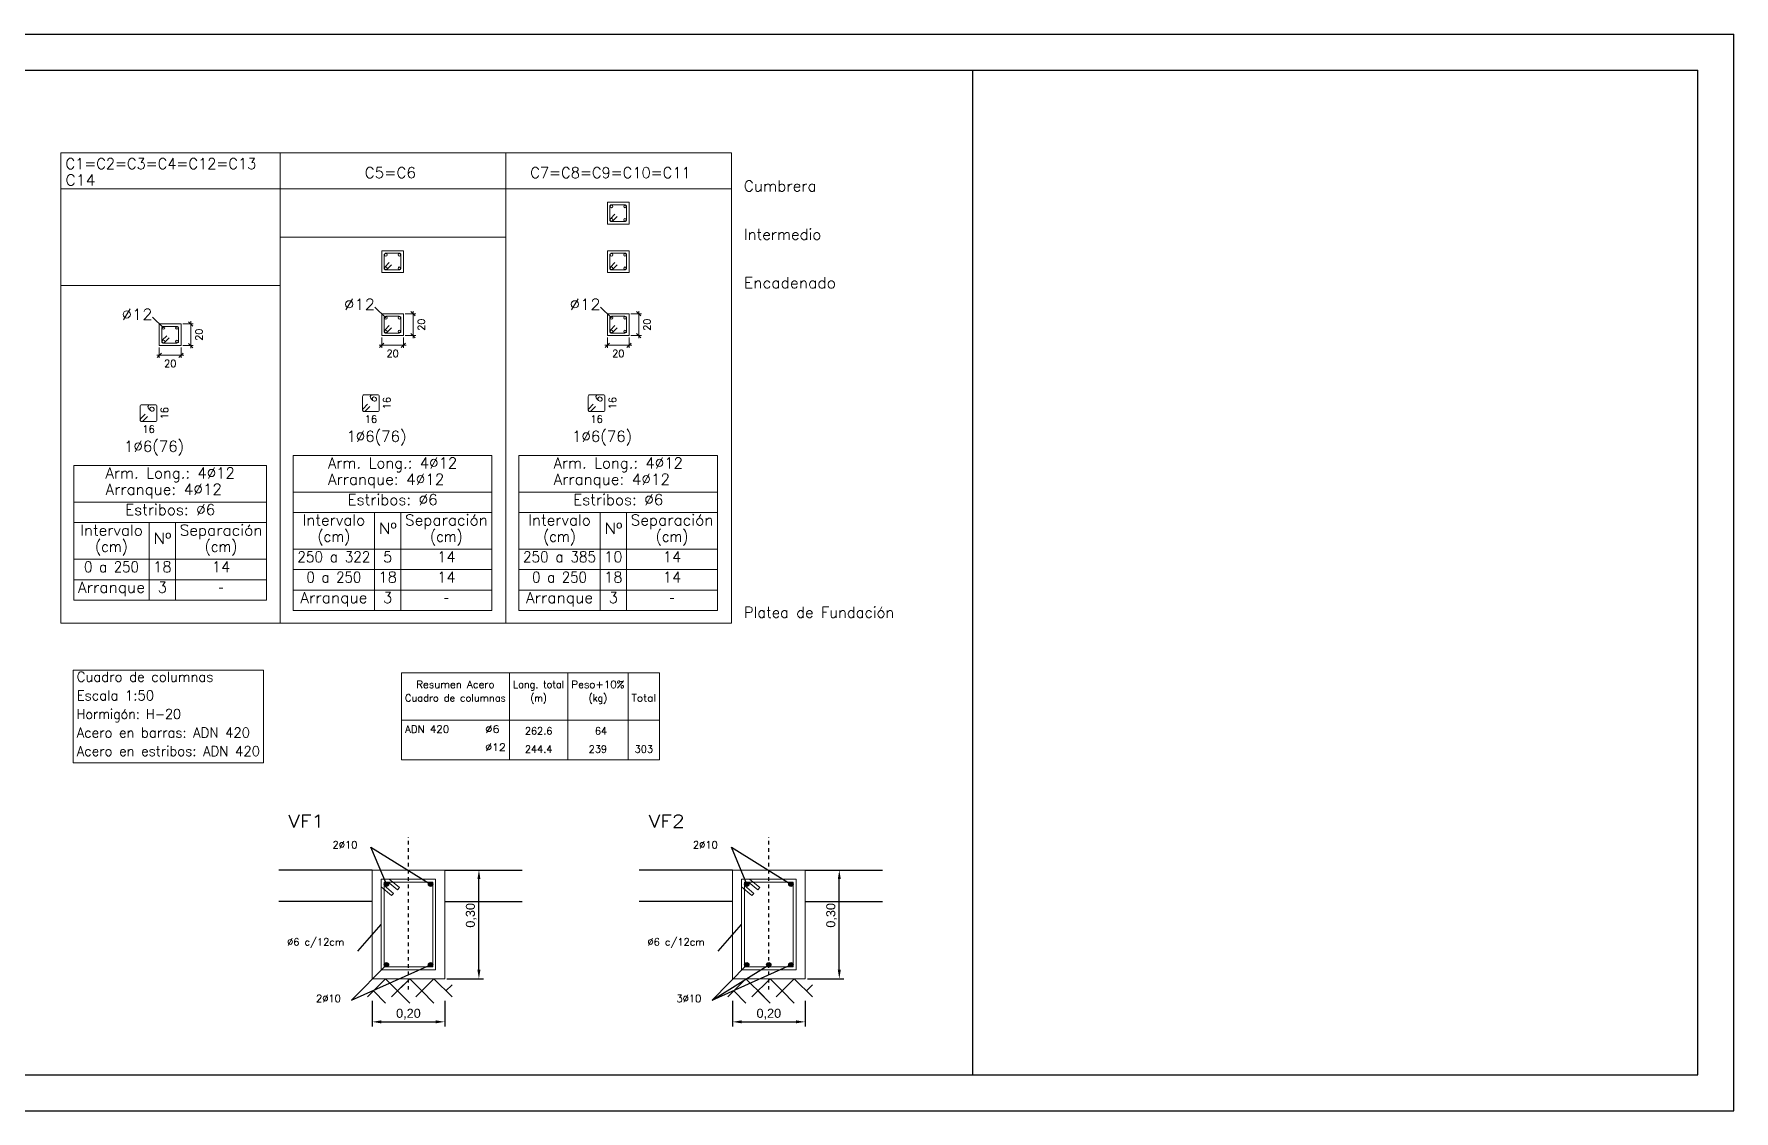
# Model space of a CAD drawing. Header units: millimetres. Extents: x 2686.2 to 2770.2, y 1378.2 to 1450.
# Drawn here: x 2723.3 to 2770.19, y 1420.25 to 1449.95 of the extents above; entities that cross this region are included whole.
import ezdxf
from ezdxf.enums import TextEntityAlignment as Align

# ---------------------------------------------------------------- set-up
doc = ezdxf.new("R2010")
doc.units = ezdxf.units.MM
doc.linetypes.add('DASHDOT2', pattern=[12.7, 6.35, -3.175, 0, -3.175])
for name, color, linetype in [('00-FORMATO', 7, 'Continuous'), ('02', 2, 'Continuous'), ('eje', 1, 'Continuous')]:
    doc.layers.add(name, color=color, linetype=linetype)
for name, color, linetype, lineweight in [('ARM_LONGITUDINAL_Ø12', 171, 'Continuous', 9), ('ARM_TRANSVERSAL_DIMENSIONES_DE_LOS_ESTRIBOS', 122, 'Continuous', 9), ('ARM_TRANSVERSAL_REFERENCIA', 106, 'Continuous', 9), ('ARM_TRANSVERSAL_Ø6', 151, 'Continuous', 9), ('COLUMNA_DIM', 4, 'Continuous', 9), ('CUADRO_LINEAS', 7, 'Continuous', 9), ('CUADRO_LINEAS_DE_LA_TABLA_DE_COMPUTO_DEL_CUADRO_DE_COLUMNAS', 1, 'Continuous', 9), ('CUADRO_LINEAS_DE_LA_TABLA_DE_DATOS_DE_LAS_COLUMNAS', 1, 'Continuous', 9), ('CUADRO_TEXTOS_DE_LA_TABLA_DE_COMPUTO_DEL_CUADRO_DE_COLUMNAS', 1, 'Continuous', 9), ('CUADRO_TEXTOS_DE_LA_TABLA_DE_DATOS_DE_LAS_COLUMNAS', 1, 'Continuous', 9), ('PILCPSECC_ARM_LONG_LINEAS_DE_LAS_ETIQUETAS_DE_LAS_POSICIONES_DE_ARMADO_LONGITUDINAL', 106, 'Continuous', 9), ('PILCPSECC_ARM_LONG_REFERENCIA', 106, 'Continuous', 9), ('REF_REFERENCIAS', 8, 'Continuous', 0), ('SEC_CONT_TERRENO_SECCION', 2, 'Continuous', 0), ('SECC_COTAS', 122, 'Continuous', 9), ('SECC_HORMIGON', 1, 'Continuous', 9), ('SECC_TEXTO_DE_COTAS', 122, 'Continuous', 9), ('TABLAS', 1, 'Continuous', 9), ('TEXTO_TABLAS', 1, 'Continuous', 0), ('VIG_CARAS', 5, 'Continuous', 9), ('VIG_INT_DESC', 6, 'Continuous', 0)]:
    doc.layers.add(name, color=color, linetype=linetype, lineweight=lineweight)
doc.styles.add('CYPETXT', font='romans__.ttf', dxfattribs={"height": 0.2})
doc.styles.add('ROMANS', font='romans')
doc.styles.get("Standard").update_dxf_attribs({"font": 'arial.ttf'})
doc.dimstyles.new('ISO-25', dxfattribs={"dimtxt": 2.5, "dimasz": 2.5, "dimexe": 1.25, "dimexo": 0.625, "dimtad": 1, "dimtxsty": 'Standard', "dimcen": 2.5, "dimadec": 0, "dimazin": 0, "dimtfac": 1, "dimtmove": 0, "dimatfit": 3, "dimfxl": 1, "dimarcsym": 0})

# ---------------------------------------------------------------- blocks, each defined once
blk = doc.blocks.new('*D57')
at = {"color": 0, "lineweight": -2, "transparency": 16777216}
for p, q in [((2732.625, 1423.29), (2732.625, 1422.587)), ((2734.625, 1423.29), (2734.625, 1422.587)), ((2732.875, 1422.712), (2734.375, 1422.712))]:
    blk.add_line(p, q, dxfattribs=at)
at = {"color": 0, "transparency": 16777216}
for points in [[(2732.875, 1422.754), (2732.875, 1422.671), (2732.625, 1422.712)], [(2734.375, 1422.754), (2734.375, 1422.671), (2734.625, 1422.712)]]:
    blk.add_solid(points, dxfattribs=at)
at = {"layer": 'Defpoints', "color": 0, "transparency": 16777216}
for p in [(2732.625, 1423.353), (2734.625, 1423.353), (2734.625, 1422.712)]:
    blk.add_point(p, dxfattribs=at)
at = {"color": 0, "transparency": 16777216, "insert": (2733.625, 1422.925), "char_height": 0.25, "attachment_point": 5}
blk.add_mtext('0,20', dxfattribs=at)
blk = doc.blocks.new('*D58')
at = {"color": 0, "lineweight": -2, "transparency": 16777216}
for p, q in [((2734.688, 1426.899), (2735.695, 1426.899)), ((2735.57, 1424.149), (2735.57, 1426.649)), ((2734.688, 1423.899), (2735.695, 1423.899))]:
    blk.add_line(p, q, dxfattribs=at)
at = {"color": 0, "transparency": 16777216}
for points in [[(2735.528, 1426.649), (2735.611, 1426.649), (2735.57, 1426.899)], [(2735.528, 1424.149), (2735.611, 1424.149), (2735.57, 1423.899)]]:
    blk.add_solid(points, dxfattribs=at)
at = {"layer": 'Defpoints', "color": 0, "transparency": 16777216}
for p in [(2734.625, 1426.899), (2735.57, 1426.899), (2734.625, 1423.899)]:
    blk.add_point(p, dxfattribs=at)
at = {"color": 0, "transparency": 16777216, "insert": (2735.357, 1425.649), "char_height": 0.25, "attachment_point": 5, "rotation": 90}
blk.add_mtext('0,30', dxfattribs=at)
blk = doc.blocks.new('*D22')
at = {"color": 0, "lineweight": -2, "transparency": 16777216}
for p, q in [((2742.567, 1423.29), (2742.567, 1422.587)), ((2744.567, 1423.29), (2744.567, 1422.587)), ((2742.817, 1422.712), (2744.317, 1422.712))]:
    blk.add_line(p, q, dxfattribs=at)
at = {"color": 0, "transparency": 16777216}
for points in [[(2742.817, 1422.754), (2742.817, 1422.671), (2742.567, 1422.712)], [(2744.317, 1422.754), (2744.317, 1422.671), (2744.567, 1422.712)]]:
    blk.add_solid(points, dxfattribs=at)
at = {"layer": 'Defpoints', "color": 0, "transparency": 16777216}
for p in [(2742.567, 1423.353), (2744.567, 1423.353), (2744.567, 1422.712)]:
    blk.add_point(p, dxfattribs=at)
at = {"color": 0, "transparency": 16777216, "insert": (2743.567, 1422.925), "char_height": 0.25, "attachment_point": 5}
blk.add_mtext('0,20', dxfattribs=at)
blk = doc.blocks.new('*D23')
at = {"color": 0, "lineweight": -2, "transparency": 16777216}
for p, q in [((2744.63, 1426.899), (2745.636, 1426.899)), ((2745.511, 1424.149), (2745.511, 1426.649)), ((2744.63, 1423.899), (2745.636, 1423.899))]:
    blk.add_line(p, q, dxfattribs=at)
at = {"color": 0, "transparency": 16777216}
for points in [[(2745.47, 1426.649), (2745.553, 1426.649), (2745.511, 1426.899)], [(2745.47, 1424.149), (2745.553, 1424.149), (2745.511, 1423.899)]]:
    blk.add_solid(points, dxfattribs=at)
at = {"layer": 'Defpoints', "color": 0, "transparency": 16777216}
for p in [(2744.567, 1426.899), (2745.511, 1426.899), (2744.567, 1423.899)]:
    blk.add_point(p, dxfattribs=at)
at = {"color": 0, "transparency": 16777216, "insert": (2745.299, 1425.649), "char_height": 0.25, "attachment_point": 5, "rotation": 90}
blk.add_mtext('0,30', dxfattribs=at)

msp = doc.modelspace()

# ---------------------------------------------------------------- hatches: boundary and pattern name
h = msp.add_hatch(color=5)
h.set_gradient(color1=(0, 0, 255), one_color=1, tint=1)
edge = h.paths.add_edge_path()
edge.add_arc((2733.016, 1426.509), 0.06, 0, 360)
h = msp.add_hatch(color=5)
h.set_gradient(color1=(0, 0, 255), one_color=1, tint=1)
edge = h.paths.add_edge_path()
edge.add_arc((2734.235, 1426.509), 0.06, 180, 540, ccw=False)
h = msp.add_hatch(color=5)
h.set_gradient(color1=(0, 0, 255), one_color=1, tint=1)
edge = h.paths.add_edge_path()
edge.add_arc((2742.958, 1426.509), 0.06, 0, 360)
h = msp.add_hatch(color=5)
h.set_gradient(color1=(0, 0, 255), one_color=1, tint=1)
edge = h.paths.add_edge_path()
edge.add_arc((2744.176, 1426.509), 0.06, 180, 540, ccw=False)
h = msp.add_hatch(color=5)
h.set_gradient(color1=(0, 0, 255), one_color=1, tint=1)
edge = h.paths.add_edge_path()
edge.add_arc((2733.016, 1424.289), 0.06, 0, 360)
h = msp.add_hatch(color=5)
h.set_gradient(color1=(0, 0, 255), one_color=1, tint=1)
edge = h.paths.add_edge_path()
edge.add_arc((2734.235, 1424.289), 0.06, -180, 180)
h = msp.add_hatch(color=5)
h.set_gradient(color1=(0, 0, 255), one_color=1, tint=1)
edge = h.paths.add_edge_path()
edge.add_arc((2742.958, 1424.289), 0.06, 0, 360)
h = msp.add_hatch(color=5)
h.set_gradient(color1=(0, 0, 255), one_color=1, tint=1)
edge = h.paths.add_edge_path()
edge.add_arc((2743.566, 1424.289), 0.06, -180, 180)
h = msp.add_hatch(color=5)
h.set_gradient(color1=(0, 0, 255), one_color=1, tint=1)
edge = h.paths.add_edge_path()
edge.add_arc((2744.176, 1424.289), 0.06, -180, 180)

# ---------------------------------------------------------------- linework, layer by layer
at = {"color": 1}
for p, q in [((2733.016, 1426.509), (2732.592, 1427.533)), ((2732.592, 1427.533), (2734.235, 1426.509)), ((2742.958, 1426.509), (2742.534, 1427.533)), ((2742.534, 1427.533), (2744.176, 1426.509)), ((2732.232, 1424.663), (2732.875, 1425.399)), ((2742.173, 1424.663), (2742.817, 1425.399)), ((2733.016, 1424.289), (2732.058, 1423.308)), ((2732.058, 1423.308), (2734.235, 1424.289)), ((2742.958, 1424.289), (2742, 1423.308)), ((2742, 1423.308), (2744.176, 1424.289)), ((2742, 1423.308), (2743.566, 1424.289))]:
    msp.add_line(p, q, dxfattribs=at)
at = {"color": 5}
for centre in [(2733.016, 1426.509), (2734.235, 1426.509), (2742.958, 1426.509), (2744.176, 1426.509), (2733.016, 1424.289), (2734.235, 1424.289), (2742.958, 1424.289), (2743.566, 1424.289), (2744.176, 1424.289)]:
    msp.add_circle(centre, 0.06, dxfattribs=at)
at = {"layer": '00-FORMATO', "color": 3, "ltscale": 0.1}
for p, q in [((2686.192, 1449.954), (2770.192, 1449.954)), ((2770.192, 1420.254), (2770.192, 1449.954)), ((2688.692, 1448.954), (2769.192, 1448.954)), ((2749.192, 1421.254), (2749.192, 1448.954)), ((2769.192, 1421.254), (2769.192, 1448.954)), ((2688.692, 1421.254), (2769.192, 1421.254)), ((2686.192, 1420.254), (2770.192, 1420.254))]:
    msp.add_line(p, q, dxfattribs=at)
at = {"layer": '02'}
for p, q in [((2732.625, 1426.899), (2730.051, 1426.899)), ((2734.625, 1426.899), (2736.763, 1426.899)), ((2742.567, 1426.899), (2739.993, 1426.899)), ((2744.567, 1426.899), (2746.705, 1426.899)), ((2732.625, 1426.029), (2730.051, 1426.029)), ((2734.625, 1426.029), (2736.763, 1426.029)), ((2742.567, 1426.029), (2739.993, 1426.029)), ((2744.567, 1426.029), (2746.705, 1426.029))]:
    msp.add_line(p, q, dxfattribs=at)
at = {"layer": 'ARM_LONGITUDINAL_Ø12'}
for centre in [(2739.227, 1445.2), (2739.599, 1445.2), (2739.227, 1444.828), (2739.599, 1444.828), (2733.002, 1443.865), (2733.002, 1443.493), (2733.374, 1443.865), (2733.374, 1443.493), (2739.227, 1443.865), (2739.227, 1443.493), (2739.599, 1443.865), (2739.599, 1443.493), (2733.002, 1442.125), (2733.374, 1442.125), (2739.227, 1442.125), (2739.599, 1442.125), (2726.867, 1441.847), (2727.239, 1441.847), (2733.002, 1441.753), (2733.374, 1441.753), (2739.227, 1441.753), (2739.599, 1441.753), (2726.867, 1441.475), (2727.239, 1441.475)]:
    msp.add_circle(centre, 0.036, dxfattribs=at)
at = {"layer": 'ARM_TRANSVERSAL_Ø6'}
for points in [[(2739.322, 1444.987), (2739.195, 1444.859), (2739.188, 1444.85), (2739.183, 1444.839), (2739.182, 1444.828), (2739.183, 1444.818), (2739.186, 1444.808), (2739.191, 1444.8), (2739.199, 1444.792), (2739.207, 1444.787), (2739.217, 1444.784), (2739.227, 1444.783), (2739.599, 1444.783), (2739.616, 1444.786), (2739.63, 1444.796), (2739.64, 1444.81), (2739.644, 1444.828), (2739.644, 1445.2), (2739.64, 1445.217), (2739.63, 1445.231), (2739.616, 1445.241), (2739.599, 1445.245), (2739.227, 1445.245), (2739.209, 1445.241), (2739.195, 1445.231), (2739.185, 1445.217), (2739.182, 1445.2), (2739.182, 1444.828), (2739.183, 1444.819), (2739.185, 1444.81), (2739.189, 1444.803), (2739.195, 1444.796), (2739.202, 1444.79), (2739.209, 1444.786), (2739.218, 1444.783), (2739.227, 1444.783), (2739.235, 1444.783), (2739.244, 1444.786), (2739.252, 1444.79), (2739.258, 1444.796), (2739.386, 1444.923)], [(2733.097, 1443.652), (2732.97, 1443.524), (2732.963, 1443.515), (2732.958, 1443.504), (2732.957, 1443.493), (2732.958, 1443.483), (2732.961, 1443.473), (2732.966, 1443.465), (2732.974, 1443.457), (2732.982, 1443.452), (2732.992, 1443.449), (2733.002, 1443.448), (2733.374, 1443.448), (2733.391, 1443.451), (2733.405, 1443.461), (2733.415, 1443.475), (2733.419, 1443.493), (2733.419, 1443.865), (2733.415, 1443.882), (2733.405, 1443.896), (2733.391, 1443.906), (2733.374, 1443.91), (2733.002, 1443.91), (2732.984, 1443.906), (2732.97, 1443.896), (2732.96, 1443.882), (2732.957, 1443.865), (2732.957, 1443.493), (2732.958, 1443.484), (2732.96, 1443.475), (2732.964, 1443.468), (2732.97, 1443.461), (2732.977, 1443.455), (2732.984, 1443.451), (2732.993, 1443.448), (2733.002, 1443.448), (2733.01, 1443.448), (2733.019, 1443.451), (2733.027, 1443.455), (2733.033, 1443.461), (2733.161, 1443.588)], [(2739.322, 1443.652), (2739.195, 1443.524), (2739.188, 1443.515), (2739.183, 1443.504), (2739.182, 1443.493), (2739.183, 1443.483), (2739.186, 1443.473), (2739.191, 1443.465), (2739.199, 1443.457), (2739.207, 1443.452), (2739.217, 1443.449), (2739.227, 1443.448), (2739.599, 1443.448), (2739.616, 1443.451), (2739.63, 1443.461), (2739.64, 1443.475), (2739.644, 1443.493), (2739.644, 1443.865), (2739.64, 1443.882), (2739.63, 1443.896), (2739.616, 1443.906), (2739.599, 1443.91), (2739.227, 1443.91), (2739.209, 1443.906), (2739.195, 1443.896), (2739.185, 1443.882), (2739.182, 1443.865), (2739.182, 1443.493), (2739.183, 1443.484), (2739.185, 1443.475), (2739.189, 1443.468), (2739.195, 1443.461), (2739.202, 1443.455), (2739.209, 1443.451), (2739.218, 1443.448), (2739.227, 1443.448), (2739.235, 1443.448), (2739.244, 1443.451), (2739.252, 1443.455), (2739.258, 1443.461), (2739.386, 1443.588)], [(2733.097, 1441.912), (2732.97, 1441.784), (2732.963, 1441.775), (2732.958, 1441.764), (2732.957, 1441.753), (2732.958, 1441.743), (2732.961, 1441.733), (2732.966, 1441.725), (2732.974, 1441.717), (2732.982, 1441.712), (2732.992, 1441.709), (2733.002, 1441.708), (2733.374, 1441.708), (2733.391, 1441.711), (2733.405, 1441.721), (2733.415, 1441.735), (2733.419, 1441.753), (2733.419, 1442.125), (2733.415, 1442.142), (2733.405, 1442.156), (2733.391, 1442.166), (2733.374, 1442.17), (2733.002, 1442.17), (2732.984, 1442.166), (2732.97, 1442.156), (2732.96, 1442.142), (2732.957, 1442.125), (2732.957, 1441.753), (2732.958, 1441.744), (2732.96, 1441.735), (2732.964, 1441.728), (2732.97, 1441.721), (2732.977, 1441.715), (2732.984, 1441.711), (2732.993, 1441.708), (2733.002, 1441.708), (2733.01, 1441.708), (2733.019, 1441.711), (2733.027, 1441.715), (2733.033, 1441.721), (2733.161, 1441.848)], [(2739.322, 1441.912), (2739.195, 1441.784), (2739.188, 1441.775), (2739.183, 1441.764), (2739.182, 1441.753), (2739.183, 1441.743), (2739.186, 1441.733), (2739.191, 1441.725), (2739.199, 1441.717), (2739.207, 1441.712), (2739.217, 1441.709), (2739.227, 1441.708), (2739.599, 1441.708), (2739.616, 1441.711), (2739.63, 1441.721), (2739.64, 1441.735), (2739.644, 1441.753), (2739.644, 1442.125), (2739.64, 1442.142), (2739.63, 1442.156), (2739.616, 1442.166), (2739.599, 1442.17), (2739.227, 1442.17), (2739.209, 1442.166), (2739.195, 1442.156), (2739.185, 1442.142), (2739.182, 1442.125), (2739.182, 1441.753), (2739.183, 1441.744), (2739.185, 1441.735), (2739.189, 1441.728), (2739.195, 1441.721), (2739.202, 1441.715), (2739.209, 1441.711), (2739.218, 1441.708), (2739.227, 1441.708), (2739.235, 1441.708), (2739.244, 1441.711), (2739.252, 1441.715), (2739.258, 1441.721), (2739.386, 1441.848)], [(2726.962, 1441.634), (2726.835, 1441.507), (2726.828, 1441.498), (2726.823, 1441.487), (2726.822, 1441.475), (2726.823, 1441.465), (2726.826, 1441.456), (2726.831, 1441.447), (2726.839, 1441.44), (2726.847, 1441.435), (2726.857, 1441.431), (2726.867, 1441.43), (2727.239, 1441.43), (2727.256, 1441.434), (2727.27, 1441.443), (2727.28, 1441.458), (2727.284, 1441.475), (2727.284, 1441.847), (2727.28, 1441.864), (2727.27, 1441.879), (2727.256, 1441.889), (2727.239, 1441.892), (2726.867, 1441.892), (2726.849, 1441.889), (2726.835, 1441.879), (2726.825, 1441.864), (2726.822, 1441.847), (2726.822, 1441.475), (2726.823, 1441.466), (2726.825, 1441.458), (2726.829, 1441.45), (2726.835, 1441.443), (2726.842, 1441.438), (2726.849, 1441.434), (2726.858, 1441.431), (2726.867, 1441.43), (2726.875, 1441.431), (2726.884, 1441.434), (2726.892, 1441.438), (2726.898, 1441.443), (2727.026, 1441.571)], [(2726.365, 1439.47), (2726.238, 1439.343), (2726.231, 1439.333), (2726.226, 1439.322), (2726.225, 1439.311), (2726.226, 1439.301), (2726.229, 1439.291), (2726.234, 1439.283), (2726.242, 1439.276), (2726.25, 1439.27), (2726.26, 1439.267), (2726.27, 1439.266), (2726.642, 1439.266), (2726.659, 1439.269), (2726.673, 1439.279), (2726.683, 1439.293), (2726.687, 1439.311), (2726.687, 1439.683), (2726.683, 1439.7), (2726.673, 1439.715), (2726.659, 1439.724), (2726.642, 1439.728), (2726.27, 1439.728), (2726.252, 1439.724), (2726.238, 1439.715), (2726.228, 1439.7), (2726.225, 1439.683), (2726.225, 1439.311), (2726.226, 1439.302), (2726.228, 1439.293), (2726.232, 1439.286), (2726.238, 1439.279), (2726.245, 1439.273), (2726.252, 1439.269), (2726.261, 1439.267), (2726.27, 1439.266), (2726.278, 1439.267), (2726.287, 1439.269), (2726.295, 1439.273), (2726.301, 1439.279), (2726.429, 1439.406)], [(2732.5, 1439.747), (2732.373, 1439.62), (2732.366, 1439.611), (2732.361, 1439.6), (2732.36, 1439.588), (2732.361, 1439.578), (2732.364, 1439.569), (2732.369, 1439.56), (2732.377, 1439.553), (2732.385, 1439.548), (2732.395, 1439.544), (2732.405, 1439.543), (2732.777, 1439.543), (2732.794, 1439.547), (2732.808, 1439.556), (2732.818, 1439.571), (2732.822, 1439.588), (2732.822, 1439.96), (2732.818, 1439.977), (2732.808, 1439.992), (2732.794, 1440.002), (2732.777, 1440.005), (2732.405, 1440.005), (2732.387, 1440.002), (2732.373, 1439.992), (2732.363, 1439.977), (2732.36, 1439.96), (2732.36, 1439.588), (2732.361, 1439.579), (2732.363, 1439.571), (2732.367, 1439.563), (2732.373, 1439.556), (2732.38, 1439.551), (2732.387, 1439.547), (2732.396, 1439.544), (2732.405, 1439.543), (2732.413, 1439.544), (2732.422, 1439.547), (2732.43, 1439.551), (2732.436, 1439.556), (2732.564, 1439.684)], [(2738.725, 1439.747), (2738.598, 1439.62), (2738.591, 1439.611), (2738.586, 1439.6), (2738.585, 1439.588), (2738.586, 1439.578), (2738.589, 1439.569), (2738.594, 1439.56), (2738.602, 1439.553), (2738.61, 1439.548), (2738.62, 1439.544), (2738.63, 1439.543), (2739.002, 1439.543), (2739.019, 1439.547), (2739.033, 1439.556), (2739.043, 1439.571), (2739.047, 1439.588), (2739.047, 1439.96), (2739.043, 1439.977), (2739.033, 1439.992), (2739.019, 1440.002), (2739.002, 1440.005), (2738.63, 1440.005), (2738.612, 1440.002), (2738.598, 1439.992), (2738.588, 1439.977), (2738.585, 1439.96), (2738.585, 1439.588), (2738.586, 1439.579), (2738.588, 1439.571), (2738.592, 1439.563), (2738.598, 1439.556), (2738.605, 1439.551), (2738.612, 1439.547), (2738.621, 1439.544), (2738.63, 1439.543), (2738.638, 1439.544), (2738.647, 1439.547), (2738.655, 1439.551), (2738.661, 1439.556), (2738.789, 1439.684)]]:
    msp.add_lwpolyline(points, dxfattribs=at)
at = {"layer": 'CUADRO_LINEAS'}
for p, q in [((2724.038, 1433.704), (2724.038, 1446.679)), ((2730.083, 1433.704), (2730.083, 1446.679)), ((2736.308, 1433.704), (2736.308, 1446.679)), ((2742.533, 1433.704), (2742.533, 1446.679)), ((2724.038, 1445.689), (2742.533, 1445.689)), ((2724.038, 1443.019), (2730.083, 1443.019))]:
    msp.add_line(p, q, dxfattribs=at)
for points in [[(2724.038, 1446.679), (2742.533, 1446.679)], [(2730.083, 1444.354), (2736.308, 1444.354)], [(2724.038, 1433.704), (2742.533, 1433.704)]]:
    msp.add_lwpolyline(points, dxfattribs=at)
at = {"layer": 'CUADRO_LINEAS_DE_LA_TABLA_DE_DATOS_DE_LAS_COLUMNAS'}
for p, q in [((2730.447, 1438.334), (2735.928, 1438.334)), ((2730.447, 1438.334), (2730.447, 1434.058)), ((2735.928, 1438.334), (2735.928, 1434.058)), ((2736.672, 1438.334), (2742.153, 1438.334)), ((2736.672, 1438.334), (2736.672, 1434.058)), ((2742.153, 1438.334), (2742.153, 1434.058)), ((2724.393, 1438.057), (2729.712, 1438.057)), ((2724.393, 1438.057), (2724.393, 1434.343)), ((2729.712, 1438.057), (2729.712, 1434.343)), ((2724.393, 1437.044), (2729.712, 1437.044)), ((2730.447, 1437.322), (2735.928, 1437.322)), ((2736.672, 1437.322), (2742.153, 1437.322)), ((2724.393, 1436.481), (2729.712, 1436.481)), ((2724.393, 1436.481), (2724.393, 1434.343)), ((2724.393, 1436.481), (2729.712, 1436.481)), ((2726.472, 1436.481), (2726.472, 1434.343)), ((2727.201, 1436.481), (2727.201, 1434.343)), ((2729.712, 1436.481), (2729.712, 1434.343)), ((2730.447, 1436.759), (2735.928, 1436.759)), ((2730.447, 1436.759), (2730.447, 1434.058)), ((2730.447, 1436.759), (2735.928, 1436.759)), ((2732.688, 1436.759), (2732.688, 1434.058)), ((2733.417, 1436.759), (2733.417, 1434.058)), ((2735.928, 1436.759), (2735.928, 1434.058)), ((2736.672, 1436.759), (2742.153, 1436.759)), ((2736.672, 1436.759), (2736.672, 1434.058)), ((2736.672, 1436.759), (2742.153, 1436.759)), ((2738.913, 1436.759), (2738.913, 1434.058)), ((2739.642, 1436.759), (2739.642, 1434.058)), ((2742.153, 1436.759), (2742.153, 1434.058)), ((2730.447, 1435.746), (2735.928, 1435.746)), ((2736.672, 1435.746), (2742.153, 1435.746)), ((2724.393, 1435.469), (2729.712, 1435.469)), ((2730.447, 1435.183), (2735.928, 1435.183)), ((2736.672, 1435.183), (2742.153, 1435.183)), ((2724.393, 1434.906), (2729.712, 1434.906)), ((2730.447, 1434.621), (2735.928, 1434.621)), ((2736.672, 1434.621), (2742.153, 1434.621)), ((2724.393, 1434.343), (2729.712, 1434.343)), ((2724.393, 1434.343), (2729.712, 1434.343)), ((2730.447, 1434.058), (2735.928, 1434.058)), ((2730.447, 1434.058), (2735.928, 1434.058)), ((2736.672, 1434.058), (2742.153, 1434.058)), ((2736.672, 1434.058), (2742.153, 1434.058))]:
    msp.add_line(p, q, dxfattribs=at)
at = {"layer": 'CUADRO_LINEAS_DE_LA_TABLA_DE_DATOS_DE_LAS_COLUMNAS', "color": 7, "true_color": 0xf2f1f0}
for p, q in [((2724.393, 1436.481), (2729.712, 1436.481)), ((2730.447, 1436.759), (2735.928, 1436.759)), ((2736.672, 1436.759), (2742.153, 1436.759))]:
    msp.add_line(p, q, dxfattribs=at)
for points in [[(2729.712, 1435.469), (2724.393, 1435.469), (2724.393, 1436.481)], [(2726.472, 1436.481), (2726.472, 1435.469)], [(2727.201, 1436.481), (2727.201, 1435.469)], [(2729.712, 1436.481), (2729.712, 1435.469)], [(2735.928, 1435.746), (2730.447, 1435.746), (2730.447, 1436.759)], [(2732.688, 1436.759), (2732.688, 1435.746)], [(2733.417, 1436.759), (2733.417, 1435.746)], [(2735.928, 1436.759), (2735.928, 1435.746)], [(2742.153, 1435.746), (2736.672, 1435.746), (2736.672, 1436.759)], [(2738.913, 1436.759), (2738.913, 1435.746)], [(2739.642, 1436.759), (2739.642, 1435.746)], [(2742.153, 1436.759), (2742.153, 1435.746)]]:
    msp.add_lwpolyline(points, dxfattribs=at)
at = {"layer": 'CUADRO_TEXTOS_DE_LA_TABLA_DE_COMPUTO_DEL_CUADRO_DE_COLUMNAS', "lineweight": 5}
for p, q in [((2724.373, 1432.415), (2729.627, 1432.415)), ((2724.373, 1432.415), (2724.373, 1429.854)), ((2729.627, 1432.415), (2729.627, 1429.854)), ((2724.373, 1429.854), (2729.627, 1429.854))]:
    msp.add_line(p, q, dxfattribs=at)
at = {"layer": 'eje', "linetype": 'DASHDOT2', "ltscale": 0.01}
for p, q in [((2733.625, 1423.6), (2733.625, 1427.801)), ((2743.567, 1423.6), (2743.567, 1427.801))]:
    msp.add_line(p, q, dxfattribs=at)
at = {"layer": 'PILCPSECC_ARM_LONG_LINEAS_DE_LAS_ETIQUETAS_DE_LAS_POSICIONES_DE_ARMADO_LONGITUDINAL'}
for points in [[(2726.867, 1441.847), (2726.567, 1442.147)], [(2733.002, 1442.125), (2732.702, 1442.425)], [(2739.227, 1442.125), (2738.927, 1442.425)]]:
    msp.add_lwpolyline(points, dxfattribs=at)
at = {"layer": 'SEC_CONT_TERRENO_SECCION'}
for p, q in [((2732.493, 1423.399), (2732.993, 1423.899)), ((2732.993, 1423.899), (2733.493, 1423.399)), ((2733.16, 1423.399), (2733.66, 1423.899)), ((2733.66, 1423.899), (2734.16, 1423.399)), ((2733.828, 1423.399), (2734.328, 1423.899)), ((2734.328, 1423.899), (2734.828, 1423.399)), ((2742.434, 1423.399), (2742.934, 1423.899)), ((2742.934, 1423.899), (2743.434, 1423.399)), ((2743.102, 1423.399), (2743.602, 1423.899)), ((2743.602, 1423.899), (2744.102, 1423.399)), ((2743.769, 1423.399), (2744.269, 1423.899)), ((2744.269, 1423.899), (2744.769, 1423.399)), ((2732.659, 1423.566), (2732.993, 1423.232)), ((2733.326, 1423.566), (2733.493, 1423.732)), ((2733.327, 1423.566), (2733.66, 1423.232)), ((2733.994, 1423.566), (2734.16, 1423.732)), ((2733.994, 1423.566), (2734.328, 1423.232)), ((2734.661, 1423.566), (2734.828, 1423.732)), ((2742.601, 1423.566), (2742.934, 1423.232)), ((2743.268, 1423.566), (2743.434, 1423.732)), ((2743.268, 1423.566), (2743.602, 1423.232)), ((2743.935, 1423.566), (2744.102, 1423.732)), ((2743.936, 1423.566), (2744.269, 1423.232)), ((2744.603, 1423.566), (2744.769, 1423.732))]:
    msp.add_line(p, q, dxfattribs=at)
at = {"layer": 'SECC_COTAS'}
for p, q in [((2733.538, 1442.239), (2733.826, 1442.239)), ((2733.814, 1442.179), (2733.694, 1442.299)), ((2733.754, 1441.567), (2733.754, 1442.311)), ((2739.763, 1442.239), (2740.051, 1442.239)), ((2740.039, 1442.179), (2739.919, 1442.299)), ((2739.979, 1441.567), (2739.979, 1442.311)), ((2727.403, 1441.961), (2727.691, 1441.961)), ((2727.679, 1441.901), (2727.559, 1442.021)), ((2727.619, 1441.289), (2727.619, 1442.033)), ((2733.538, 1441.639), (2733.826, 1441.639)), ((2733.814, 1441.579), (2733.694, 1441.699)), ((2739.763, 1441.639), (2740.051, 1441.639)), ((2740.039, 1441.579), (2739.919, 1441.699)), ((2726.693, 1441.035), (2726.813, 1441.155)), ((2726.753, 1441.311), (2726.753, 1441.023)), ((2727.293, 1441.035), (2727.413, 1441.155)), ((2727.353, 1441.311), (2727.353, 1441.023)), ((2727.403, 1441.361), (2727.691, 1441.361)), ((2727.679, 1441.301), (2727.559, 1441.421)), ((2732.816, 1441.373), (2733.56, 1441.373)), ((2732.828, 1441.313), (2732.948, 1441.433)), ((2732.888, 1441.589), (2732.888, 1441.301)), ((2733.428, 1441.313), (2733.548, 1441.433)), ((2733.488, 1441.589), (2733.488, 1441.301)), ((2739.041, 1441.373), (2739.785, 1441.373)), ((2739.053, 1441.313), (2739.173, 1441.433)), ((2739.113, 1441.589), (2739.113, 1441.301)), ((2739.653, 1441.313), (2739.773, 1441.433)), ((2739.713, 1441.589), (2739.713, 1441.301)), ((2726.681, 1441.095), (2727.425, 1441.095))]:
    msp.add_line(p, q, dxfattribs=at)
at = {"layer": 'SECC_HORMIGON'}
for points in [[(2739.113, 1444.714), (2739.713, 1444.714), (2739.713, 1445.314), (2739.113, 1445.314), (2739.113, 1444.714)], [(2732.888, 1443.379), (2733.488, 1443.379), (2733.488, 1443.979), (2732.888, 1443.979), (2732.888, 1443.379)], [(2739.113, 1443.379), (2739.713, 1443.379), (2739.713, 1443.979), (2739.113, 1443.979), (2739.113, 1443.379)], [(2732.888, 1441.639), (2733.488, 1441.639), (2733.488, 1442.239), (2732.888, 1442.239), (2732.888, 1441.639)], [(2739.113, 1441.639), (2739.713, 1441.639), (2739.713, 1442.239), (2739.113, 1442.239), (2739.113, 1441.639)], [(2726.753, 1441.361), (2727.353, 1441.361), (2727.353, 1441.961), (2726.753, 1441.961), (2726.753, 1441.361)]]:
    msp.add_lwpolyline(points, dxfattribs=at)
at = {"layer": 'TABLAS'}
for p, q in [((2736.412, 1429.935), (2736.412, 1432.335)), ((2738.019, 1429.935), (2738.019, 1432.335)), ((2739.683, 1429.935), (2739.683, 1432.335)), ((2733.431, 1431.035), (2740.555, 1431.035))]:
    msp.add_line(p, q, dxfattribs=at)
msp.add_lwpolyline([(2733.431, 1429.935), (2740.555, 1429.935), (2740.555, 1432.335), (2733.431, 1432.335), (2733.431, 1429.935)], dxfattribs=at)
at = {"layer": 'VIG_CARAS'}
for points in [[(2732.625, 1423.899), (2732.625, 1426.899), (2734.625, 1426.899), (2734.625, 1423.899), (2732.625, 1423.899)], [(2742.567, 1423.899), (2742.567, 1426.899), (2744.567, 1426.899), (2744.567, 1423.899), (2742.567, 1423.899)]]:
    msp.add_lwpolyline(points, dxfattribs=at)
at = {"layer": 'VIG_INT_DESC'}
for points in [[(2732.875, 1426.649), (2734.375, 1426.649), (2734.375, 1424.149), (2732.875, 1424.149)], [(2742.817, 1426.649), (2744.317, 1426.649), (2744.317, 1424.149), (2742.817, 1424.149)], [(2732.955, 1426.569), (2734.295, 1426.569), (2734.295, 1424.229), (2732.955, 1424.229)], [(2742.897, 1426.569), (2744.237, 1426.569), (2744.237, 1424.229), (2742.897, 1424.229)]]:
    msp.add_lwpolyline(points, close=True, dxfattribs=at)
for points in [[(2733.094, 1426.649), (2733.376, 1426.414), (2733.325, 1426.353), (2733.065, 1426.569)], [(2743.035, 1426.649), (2743.318, 1426.414), (2743.266, 1426.353), (2743.006, 1426.569)], [(2732.875, 1426.44), (2733.159, 1426.195), (2733.211, 1426.255), (2732.955, 1426.477)], [(2742.817, 1426.44), (2743.101, 1426.195), (2743.153, 1426.255), (2742.897, 1426.477)]]:
    msp.add_lwpolyline(points, dxfattribs=at)

# ---------------------------------------------------------------- texts
at = {"layer": 'ARM_TRANSVERSAL_DIMENSIONES_DE_LOS_ESTRIBOS', "style": 'CYPETXT', "width": 0.872087}
for s, rotation, p, p2 in [('6', 45, (2726.532, 1439.502), (2726.651, 1439.621)), ('6', 45, (2732.667, 1439.78), (2732.786, 1439.899)), ('16', 90, (2733.131, 1439.606), (2733.131, 1439.942)), ('6', 45, (2738.892, 1439.78), (2739.011, 1439.899)), ('16', 90, (2739.356, 1439.606), (2739.356, 1439.942)), ('16', 90, (2726.996, 1439.329), (2726.996, 1439.665))]:
    msp.add_text(s, height=0.2, rotation=rotation, dxfattribs=at).set_placement(p, p2, align=Align.FIT)
for p, p2 in [((2732.423, 1439.234), (2732.759, 1439.234)), ((2738.648, 1439.234), (2738.984, 1439.234)), ((2726.288, 1438.957), (2726.624, 1438.957))]:
    msp.add_text('16', height=0.2, dxfattribs=at).set_placement(p, p2, align=Align.FIT)
at = {"layer": 'ARM_TRANSVERSAL_REFERENCIA', "style": 'CYPETXT', "width": 0.900379}
for p, p2 in [((2725.782, 1438.432), (2727.438, 1438.432)), ((2731.917, 1438.709), (2733.573, 1438.709)), ((2738.142, 1438.709), (2739.798, 1438.709))]:
    msp.add_text('1%%c6(76)', height=0.3, dxfattribs=at).set_placement(p, p2, align=Align.FIT)
at = {"layer": 'COLUMNA_DIM', "color": 2, "lineweight": 0, "style": 'ROMANS'}
for s, p in [('2Ø10', (2731.876, 1427.595)), ('2Ø10', (2741.817, 1427.595)), ('Ø6 c/12cm', (2731.066, 1424.902)), ('Ø6 c/12cm', (2741.008, 1424.902)), ('2Ø10', (2731.419, 1423.358)), ('3Ø10', (2741.361, 1423.358))]:
    msp.add_text(s, height=0.2, dxfattribs=at).set_placement(p, align=Align.MIDDLE)
at = {"layer": 'CUADRO_LINEAS_DE_LA_TABLA_DE_COMPUTO_DEL_CUADRO_DE_COLUMNAS', "style": 'CYPETXT'}
for s, width, p, p2 in [('Cuadro de columnas', 0.835602, (2724.475, 1432.091), (2728.243, 1432.091)), ('Escala 1:50', 0.845528, (2724.475, 1431.578), (2726.609, 1431.578)), ('Hormigón: H-20', 0.807878, (2724.475, 1431.066), (2727.349, 1431.066)), ('Acero en barras: ADN 420', 0.82691, (2724.475, 1430.554), (2729.254, 1430.554)), ('Acero en estribos: ADN 420', 0.830324, (2724.475, 1430.042), (2729.53, 1430.042))]:
    msp.add_text(s, height=0.27333, dxfattribs=dict(at, width=width)).set_placement(p, p2, align=Align.FIT)
at = {"layer": 'CUADRO_TEXTOS_DE_LA_TABLA_DE_DATOS_DE_LAS_COLUMNAS', "style": 'CYPETXT'}
for s, width, p, p2 in [('Arm. Long.: 4%%c12', 0.863637, (2725.269, 1437.698), (2728.836, 1437.698)), ('Arm. Long.: 4%%c12', 0.863637, (2731.404, 1437.975), (2734.971, 1437.975)), ('Arm. Long.: 4%%c12', 0.863637, (2737.629, 1437.975), (2741.196, 1437.975)), ('Arranque: 4%%c12', 0.893492, (2725.269, 1437.248), (2728.481, 1437.248)), ('Arranque: 4%%c12', 0.893492, (2731.404, 1437.526), (2734.616, 1437.526)), ('Arranque: 4%%c12', 0.893492, (2737.629, 1437.526), (2740.841, 1437.526)), ('Estribos: %%c6', 0.880945, (2725.811, 1436.685), (2728.294, 1436.685)), ('Estribos: %%c6', 0.880945, (2731.946, 1436.963), (2734.429, 1436.963)), ('Estribos: %%c6', 0.880945, (2738.171, 1436.963), (2740.654, 1436.963)), ('Intervalo', 0.898082, (2730.704, 1436.4), (2732.431, 1436.4)), ('Nº', 0.96604, (2732.808, 1436.175), (2733.298, 1436.175)), ('Separación', 0.915892, (2733.53, 1436.4), (2735.815, 1436.4)), ('Intervalo', 0.898082, (2736.929, 1436.4), (2738.656, 1436.4)), ('Nº', 0.96604, (2739.033, 1436.175), (2739.523, 1436.175)), ('Separación', 0.915892, (2739.755, 1436.4), (2742.04, 1436.4)), ('Intervalo', 0.898082, (2724.569, 1436.122), (2726.297, 1436.122)), ('(cm)', 0.818271, (2724.983, 1435.673), (2725.883, 1435.673)), ('Nº', 0.96604, (2726.592, 1435.898), (2727.082, 1435.898)), ('Separación', 0.915892, (2727.314, 1436.122), (2729.599, 1436.122)), ('(cm)', 0.818271, (2728.007, 1435.673), (2728.906, 1435.673)), ('(cm)', 0.818271, (2731.118, 1435.95), (2732.018, 1435.95)), ('(cm)', 0.818271, (2734.223, 1435.95), (2735.122, 1435.95)), ('(cm)', 0.818271, (2737.343, 1435.95), (2738.243, 1435.95)), ('(cm)', 0.818271, (2740.448, 1435.95), (2741.347, 1435.95)), ('250 a 322', 0.770639, (2730.56, 1435.387), (2732.575, 1435.387)), ('5', 0.871766, (2732.927, 1435.387), (2733.179, 1435.387)), ('14', 0.871766, (2734.421, 1435.387), (2734.925, 1435.387)), ('250 a 385', 0.770639, (2736.785, 1435.387), (2738.8, 1435.387)), ('10', 0.871766, (2739.026, 1435.387), (2739.53, 1435.387)), ('14', 0.871766, (2740.646, 1435.387), (2741.15, 1435.387)), ('0 a 250', 0.74195, (2724.677, 1435.11), (2726.189, 1435.11)), ('18', 0.871766, (2726.585, 1435.11), (2727.089, 1435.11)), ('14', 0.871766, (2728.205, 1435.11), (2728.709, 1435.11)), ('0 a 250', 0.74195, (2730.812, 1434.825), (2732.323, 1434.825)), ('18', 0.871766, (2732.801, 1434.825), (2733.305, 1434.825)), ('14', 0.871766, (2734.421, 1434.825), (2734.925, 1434.825)), ('0 a 250', 0.74195, (2737.037, 1434.825), (2738.548, 1434.825)), ('18', 0.871766, (2739.026, 1434.825), (2739.53, 1434.825)), ('14', 0.871766, (2740.646, 1434.825), (2741.15, 1434.825)), ('Arranque', 0.925806, (2724.506, 1434.547), (2726.359, 1434.547)), ('3', 0.871766, (2726.711, 1434.547), (2726.963, 1434.547)), ('-', 0.397211, (2728.382, 1434.547), (2728.531, 1434.547)), ('Arranque', 0.925806, (2730.641, 1434.262), (2732.494, 1434.262)), ('3', 0.871766, (2732.927, 1434.262), (2733.179, 1434.262)), ('-', 0.397211, (2734.598, 1434.262), (2734.747, 1434.262)), ('Arranque', 0.925806, (2736.866, 1434.262), (2738.719, 1434.262)), ('3', 0.871766, (2739.152, 1434.262), (2739.404, 1434.262)), ('-', 0.397211, (2740.823, 1434.262), (2740.972, 1434.262))]:
    msp.add_text(s, height=0.3, dxfattribs=dict(at, width=width)).set_placement(p, p2, align=Align.FIT)
at = {"layer": 'PILCPSECC_ARM_LONG_REFERENCIA', "style": 'CYPETXT', "width": 1.002473}
for p, p2 in [((2731.847, 1442.35), (2732.702, 1442.35)), ((2738.072, 1442.35), (2738.927, 1442.35)), ((2725.712, 1442.072), (2726.567, 1442.072))]:
    msp.add_text('%%c12', height=0.3, dxfattribs=at).set_placement(p, p2, align=Align.FIT)
at = {"layer": 'REF_REFERENCIAS', "color": 7, "style": 'CYPETXT'}
for s, width, p, p2 in [('C1=C2=C3=C4=C12=C13', 0.830621, (2724.164, 1446.229), (2729.429, 1446.229)), ('C14', 0.883061, (2724.164, 1445.779), (2724.992, 1445.779)), ('C5=C6', 0.845556, (2732.418, 1445.981), (2733.831, 1445.981)), ('C7=C8=C9=C10=C11', 0.832921, (2736.985, 1445.981), (2741.413, 1445.981)), ('Cumbrera', 0.889584, (2742.877, 1445.614), (2744.884, 1445.614)), ('Intermedio', 0.897406, (2742.877, 1444.279), (2745.015, 1444.279)), ('Encadenado', 0.9343, (2742.877, 1442.944), (2745.42, 1442.944)), ('Platea de Fundación', 0.856845, (2742.877, 1433.854), (2747.026, 1433.854))]:
    msp.add_text(s, height=0.3, dxfattribs=dict(at, width=width)).set_placement(p, p2, align=Align.FIT)
at = {"layer": 'SECC_TEXTO_DE_COTAS', "style": 'CYPETXT', "width": 0.872087}
for p, p2 in [((2734.082, 1441.771), (2734.082, 1442.107)), ((2740.307, 1441.771), (2740.307, 1442.107)), ((2727.947, 1441.493), (2727.947, 1441.829))]:
    msp.add_text('20', height=0.2, rotation=90, dxfattribs=at).set_placement(p, p2, align=Align.FIT)
for p, p2 in [((2733.02, 1441.045), (2733.356, 1441.045)), ((2739.245, 1441.045), (2739.581, 1441.045)), ((2726.885, 1440.767), (2727.221, 1440.767))]:
    msp.add_text('20', height=0.2, dxfattribs=at).set_placement(p, p2, align=Align.FIT)
at = {"layer": 'TEXTO_TABLAS', "style": 'CYPETXT'}
for s, width, p, p2 in [('Resumen Acero', 0.899458, (2733.842, 1431.918), (2736.002, 1431.918)), ('Long. total', 0.834224, (2736.512, 1431.918), (2737.919, 1431.918)), ('(m)', 0.804818, (2736.991, 1431.545), (2737.441, 1431.545)), ('Peso+10%', 0.916204, (2738.119, 1431.918), (2739.583, 1431.918)), ('(kg)', 0.827454, (2738.595, 1431.545), (2739.108, 1431.545)), ('Cuadro de columnas', 0.842929, (2733.531, 1431.545), (2736.312, 1431.545)), ('Total', 0.935074, (2739.783, 1431.545), (2740.455, 1431.545)), ('ADN 420', 0.892842, (2733.531, 1430.685), (2734.752, 1430.685)), ('%%c6', 1.069283, (2735.742, 1430.685), (2736.144, 1430.685)), ('262.6', 0.869846, (2736.838, 1430.635), (2737.594, 1430.635)), ('64', 0.872087, (2738.767, 1430.635), (2739.103, 1430.635)), ('%%c12', 1.002473, (2735.742, 1430.185), (2736.312, 1430.185)), ('244.4', 0.869846, (2736.838, 1430.135), (2737.594, 1430.135)), ('239', 0.872087, (2738.599, 1430.135), (2739.103, 1430.135)), ('303', 0.872087, (2739.867, 1430.135), (2740.371, 1430.135))]:
    msp.add_text(s, height=0.2, dxfattribs=dict(at, width=width)).set_placement(p, p2, align=Align.FIT)
at = {"layer": 'VIG_INT_DESC', "style": 'CYPETXT', "width": 1.056467}
for s, p, p2 in [('VF1', (2730.307, 1428.074), (2731.306, 1428.074)), ('VF2', (2740.249, 1428.074), (2741.248, 1428.074))]:
    msp.add_text(s, height=0.35, dxfattribs=at).set_placement(p, p2, align=Align.FIT)

# ---------------------------------------------------------------- dimensions: what is measured, and where the dimension line sits
at = {"color": 1}
for base, p1, p2, picture, middle in [((2735.57, 1426.899), (2734.625, 1423.899), (2734.625, 1426.899), '*D58', (2735.57, 1425.649)), ((2745.511, 1426.899), (2744.567, 1423.899), (2744.567, 1426.899), '*D23', (2745.511, 1425.649))]:
    dim = msp.add_linear_dim(base=base, p1=p1, p2=p2, angle=90, dimstyle='ISO-25', override={"dimscale": 0.1, "dimlfac": 0.1, "dimzin": 0}, dxfattribs=at)
    dim.commit()
    dim.dimension.update_dxf_attribs({"geometry": picture, "text_midpoint": middle, "dimtype": 160})
for base, p1, p2, picture, middle in [((2734.625, 1422.712), (2732.625, 1423.353), (2734.625, 1423.353), '*D57', (2733.625, 1422.925)), ((2744.567, 1422.712), (2742.567, 1423.353), (2744.567, 1423.353), '*D22', (2743.567, 1422.925))]:
    dim = msp.add_linear_dim(base=base, p1=p1, p2=p2, dimstyle='ISO-25', override={"dimscale": 0.1, "dimlfac": 0.1, "dimzin": 0}, dxfattribs=at)
    dim.commit()
    dim.dimension.update_dxf_attribs({"geometry": picture, "text_midpoint": middle})

doc.saveas('drawing.dxf')
